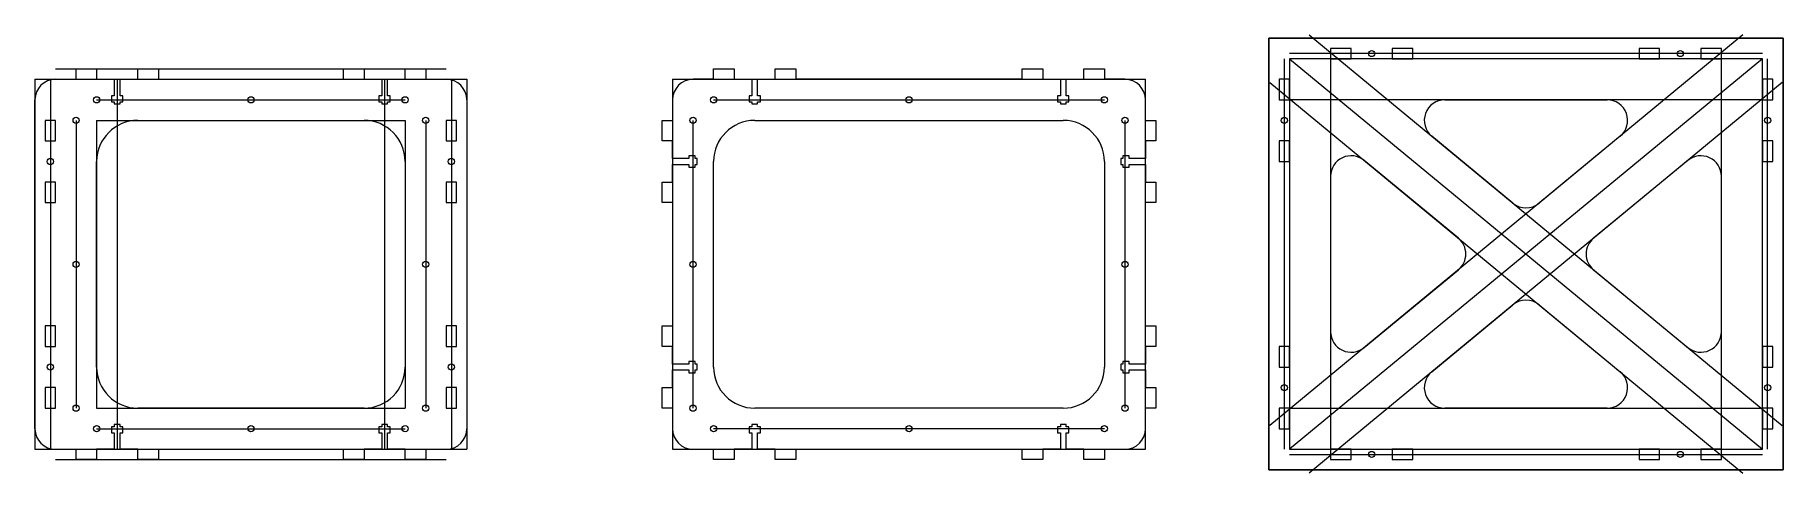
# Model space of a CAD drawing. Header units: millimetres. Extents: x -10 to 840, y -12 to 202.
import ezdxf

# ---------------------------------------------------------------- set-up
doc = ezdxf.new("R2010")
doc.units = ezdxf.units.MM
for name, color, linetype, lineweight, true_color in [('blocks', 7, 'CONTINUOUS', 0, 0x000000), ('bottom', 7, 'CONTINUOUS', 0, 0x000000), ('front', 7, 'CONTINUOUS', 0, 0x000000), ('scaffolding', 5, 'CONTINUOUS', 0, 0x0000ff), ('side', 7, 'CONTINUOUS', 0, 0x000000)]:
    doc.layers.add(name, color=color, linetype=linetype, lineweight=lineweight, true_color=true_color)

# ---------------------------------------------------------------- blocks, each defined once
blk = doc.blocks.new('slots')
at = {"layer": 'blocks'}
for p, q in [((-10, 2.5), (-20, 2.5)), ((-20, 2.5), (-20, -2.5)), ((-10, -2.5), (-10, 2.5)), ((20, 2.5), (10, 2.5)), ((10, 2.5), (10, -2.5)), ((20, -2.5), (20, 2.5)), ((-20, -2.5), (-10, -2.5)), ((10, -2.5), (20, -2.5))]:
    blk.add_line(p, q, dxfattribs=at)
blk.add_circle((0, 0), 1.5, dxfattribs=at)
blk = doc.blocks.new('tabs')
at = {"layer": 'blocks'}
for p, q in [((-20, 0), (-20, 5)), ((-20, 5), (-10, 5)), ((-10, 5), (-10, 0)), ((-10, 0), (-1.41, 0)), ((-1.41, 0), (-1.41, -8)), ((1.41, -8), (1.41, 0)), ((1.41, 0), (10, 0)), ((10, 0), (10, 5)), ((10, 5), (20, 5)), ((20, 5), (20, 0)), ((-1.41, -8), (-2.75, -8)), ((-2.75, -8), (-2.75, -11)), ((2.75, -8), (1.41, -8)), ((2.75, -11), (2.75, -8)), ((-2.75, -11), (-1.41, -11)), ((-1.41, -11), (-1.41, -12)), ((-1.41, -12), (1.41, -12)), ((1.41, -12), (1.41, -11)), ((1.41, -11), (2.75, -11))]:
    blk.add_line(p, q, dxfattribs=at)

msp = doc.modelspace()

# ---------------------------------------------------------------- linework, layer by layer
at = {"layer": 'bottom'}
for p, q in [((590, 200), (840, 200)), ((590, -10), (590, 200)), ((840, 200), (840, -10)), ((675.57, 170), (754.43, 170)), ((708.63, 119.72), (669.2, 152.29)), ((760.8, 152.29), (721.37, 119.72)), ((682.12, 102.71), (636.37, 140.5)), ((793.63, 140.5), (747.88, 102.71)), ((620, 132.79), (620, 57.21)), ((810, 57.21), (810, 132.79)), ((636.37, 49.5), (682.12, 87.29)), ((747.88, 87.29), (793.63, 49.5)), ((669.2, 37.71), (708.63, 70.28)), ((721.37, 70.28), (760.8, 37.71)), ((754.43, 20), (675.57, 20)), ((840, -10), (590, -10))]:
    msp.add_line(p, q, dxfattribs=at)
for centre, start, end in [((675.57, 160), 90, 230.44033), ((754.43, 160), 309.55967, 90), ((630, 132.79), 50.44033, 180), ((800, 132.79), 0, 129.55967), ((715, 127.43), 230.44033, 309.55967), ((675.75, 95), 309.55967, 50.44033), ((754.25, 95), 129.55967, 230.44033), ((715, 62.57), 50.44033, 129.55967), ((630, 57.21), 180, 309.55967), ((800, 57.21), 230.44033, 0), ((675.57, 30), 129.55967, 270), ((754.43, 30), 270, 50.44033)]:
    msp.add_arc(centre, 10, start, end, dxfattribs=at)
at = {"layer": 'front'}
for p, q in [((320, 180), (310, 180)), ((470, 180), (360, 180)), ((520, 180), (510, 180)), ((300, 170), (300, 160)), ((530, 160), (530, 170)), ((340, 160), (490, 160)), ((320, 40), (320, 140)), ((510, 140), (510, 40)), ((300, 120), (300, 60)), ((530, 60), (530, 120)), ((300, 20), (300, 10)), ((490, 20), (340, 20)), ((530, 10), (530, 20)), ((310, 0), (320, 0)), ((360, 0), (470, 0)), ((510, 0), (520, 0))]:
    msp.add_line(p, q, dxfattribs=at)
for centre in [(320, 170), (415, 170), (510, 170), (310, 160), (520, 160), (310, 90), (520, 90), (310, 20), (520, 20), (320, 10), (415, 10), (510, 10)]:
    msp.add_circle(centre, 1.5, dxfattribs=at)
for centre, radius, start, end in [((310, 170), 10, 90, 180), ((520, 170), 10, 0, 90), ((340, 140), 20, 90, 180), ((490, 140), 20, 0, 90), ((340, 40), 20, 180, 270), ((490, 40), 20, 270, 0), ((310, 10), 10, 180, 270), ((520, 10), 10, 270, 0)]:
    msp.add_arc(centre, radius, start, end, dxfattribs=at)
at = {"layer": 'scaffolding'}
for p, q in [((590, 200), (590, -10)), ((840, 200), (590, 200)), ((820.45, 201.56), (590.45, 11.56)), ((609.55, 201.56), (839.55, 11.56)), ((840, -10), (840, 200)), ((597.5, 190), (597.5, 0)), ((830, 192.5), (600, 192.5)), ((830, 190), (600, 190)), ((600, 190), (600, 0)), ((600, 190), (830, 0)), ((830, 190), (600, 0)), ((620, 190), (620, 0)), ((810, 0), (810, 190)), ((830, 0), (830, 190)), ((832.5, 0), (832.5, 190)), ((-10, 180), (200, 180)), ((-10, 180), (-10, 0)), ((-2.5, 180), (-2.5, 0)), ((0, 185), (190, 185)), ((30, 180), (30, 0)), ((160, 180), (160, 0)), ((192.5, 180), (192.5, 0)), ((200, 180), (200, 0)), ((300, 180), (530, 180)), ((300, 180), (300, 0)), ((530, 0), (530, 180)), ((20, 170), (170, 170)), ((320, 170), (510, 170)), ((590.45, 178.44), (820.45, -11.56)), ((830, 170), (600, 170)), ((839.55, 178.44), (609.55, -11.56)), ((10, 160), (10, 20)), ((20, 160), (20, 20)), ((20, 160), (170, 160)), ((170, 160), (170, 20)), ((180, 160), (180, 20)), ((310, 20), (310, 160)), ((520, 160), (520, 20)), ((20, 20), (170, 20)), ((600, 20), (830, 20)), ((20, 10), (170, 10)), ((510, 10), (320, 10)), ((-10, 0), (200, 0)), ((300, 0), (530, 0)), ((600, 0), (830, 0)), ((0, -5), (190, -5)), ((600, -2.5), (830, -2.5)), ((590, -10), (840, -10))]:
    msp.add_line(p, q, dxfattribs=at)
at = {"layer": 'side'}
for p, q in [((0, 180), (10, 180)), ((50, 180), (140, 180)), ((180, 180), (190, 180)), ((-10, 10), (-10, 170)), ((200, 170), (200, 10)), ((40, 160), (150, 160)), ((20, 40), (20, 140)), ((170, 140), (170, 40)), ((150, 20), (40, 20)), ((0, 0), (10, 0)), ((50, 0), (140, 0)), ((180, 0), (190, 0))]:
    msp.add_line(p, q, dxfattribs=at)
for centre in [(20, 170), (95, 170), (170, 170), (10, 160), (180, 160), (10, 90), (180, 90), (10, 20), (180, 20), (20, 10), (95, 10), (170, 10)]:
    msp.add_circle(centre, 1.5, dxfattribs=at)
for centre, radius, start, end in [((0, 170), 10, 90, 180), ((190, 170), 10, 0, 90), ((40, 140), 20, 90, 180), ((150, 140), 20, 0, 90), ((40, 40), 20, 180, 270), ((150, 40), 20, 270, 0), ((0, 10), 10, 180, 270), ((190, 10), 10, 270, 0)]:
    msp.add_arc(centre, radius, start, end, dxfattribs=at)

# ---------------------------------------------------------------- block references
at = {"layer": 'bottom'}
for p in [(640, 192.5), (790, 192.5), (640, -2.5), (790, -2.5)]:
    msp.add_blockref('slots', p, dxfattribs=at)
at = {"layer": 'bottom', "rotation": 270}
for p in [(597.5, 160), (832.5, 160), (597.5, 30), (832.5, 30)]:
    msp.add_blockref('slots', p, dxfattribs=at)
at = {"layer": 'front'}
for p in [(340, 180), (490, 180)]:
    msp.add_blockref('tabs', p, dxfattribs=at)
for p, rotation in [((300, 140), 90), ((530, 140), 270), ((300, 40), 90), ((530, 40), 270), ((340, 0), 180), ((490, 0), 180)]:
    msp.add_blockref('tabs', p, dxfattribs=dict(at, rotation=rotation))
at = {"layer": 'side'}
for p in [(30, 180), (160, 180)]:
    msp.add_blockref('tabs', p, dxfattribs=at)
for name, p, rotation in [('slots', (-2.5, 140), 90), ('slots', (192.5, 140), 90), ('slots', (-2.5, 40), 90), ('slots', (192.5, 40), 90), ('tabs', (30, 0), 180), ('tabs', (160, 0), 180)]:
    msp.add_blockref(name, p, dxfattribs=dict(at, rotation=rotation))

doc.saveas('drawing.dxf')
